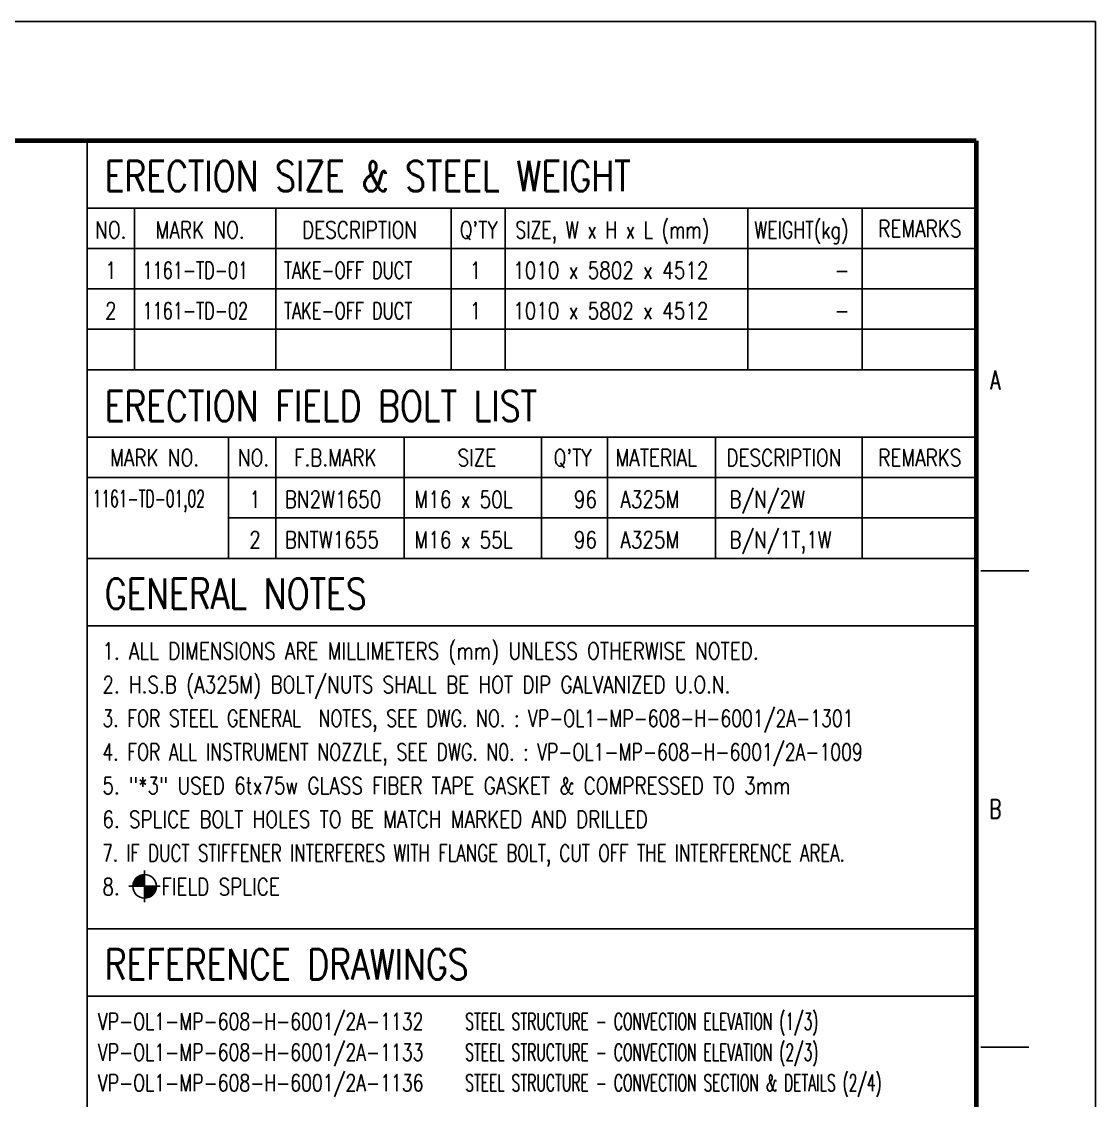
# Model space of a CAD drawing. Header units: millimetres. Extents: x 0 to 134087, y -49114 to 20834.
# Drawn here: x 23858 to 29435, y 15214 to 20820 of the extents above; entities that cross this region are included whole.
import ezdxf
from ezdxf.enums import TextEntityAlignment as Align

# ---------------------------------------------------------------- set-up
doc = ezdxf.new("R2010")
doc.units = ezdxf.units.MM
doc.header["$LTSCALE"] = 35
for name, color, linetype in [('CON-C', 4, 'Continuous'), ('CON-W', 7, 'Continuous'), ('CON-Y', 2, 'Continuous'), ('TXT-C', 4, 'Continuous'), ('TXT-G', 3, 'Continuous'), ('TXT-Y', 2, 'Continuous')]:
    doc.layers.add(name, color=color, linetype=linetype)
doc.styles.add('ROMANS', font='ROMANS.shx', dxfattribs={"width": 0.8})
doc.styles.add('SIMPLEX', font='simplex.shx', dxfattribs={"width": 0.8})

# ---------------------------------------------------------------- blocks, each defined once
blk = doc.blocks.new('TITLE')
at = {"color": 7}
for p, q in [((841, 594.85), (0, 594.85)), ((841, 0), (841, 594.85)), ((824.02, 513.34), (831.1, 513.34)), ((824.02, 442.6), (831.1, 442.6))]:
    blk.add_line(p, q, dxfattribs=at)
at = {"color": 7, "const_width": 0.707}
for points in [[(823.32, 577.17), (27.94, 577.17)], [(823.32, 17.33), (823.32, 577.17)]]:
    blk.add_lwpolyline(points, dxfattribs=at)
at = {"color": 7, "style": 'ROMANS', "width": 0.7}
for s, p in [('A', (826.15, 541.63)), ('B', (826.15, 477.97))]:
    blk.add_text(s, height=2.83, dxfattribs=at).set_placement(p, align=Align.MIDDLE)
blk = doc.blocks.new('FS-MARK')
h = blk.add_hatch(color=256)
edge = h.paths.add_edge_path()
edge.add_arc((0, 0), 1.75, 90, 180)
edge.add_line((-1.75, 0), (0, 0))
edge.add_line((0, 0), (0, 1.75))
h = blk.add_hatch(color=256)
edge = h.paths.add_edge_path()
edge.add_line((0, 0), (0, -1.75))
edge.add_arc((0, 0), 1.75, 270, 360)
edge.add_line((1.75, 0), (0, 0))
for p, q in [((0, 2.33), (0, -2.33)), ((2.33, 0), (-2.33, 0))]:
    blk.add_line(p, q)
blk.add_circle((0, 0), 1.75)
at = {"layer": 'CON-Y', "style": 'SIMPLEX', "width": 0.8}
blk.add_attdef('F.S.', (3.19, 1), '', height=2.5, dxfattribs=at)

msp = doc.modelspace()

# ---------------------------------------------------------------- linework, layer by layer
at = {"layer": 'CON-C'}
for p, q in [((24199.3805, 10002.5023), (24199.3805, 20200.9756)), ((28816.0976, 19850.9756), (24199.3805, 19850.9756)), ((28816.0976, 19640.9756), (24199.3805, 19640.9756)), ((28816.0976, 19010.9756), (24199.3805, 19010.9756)), ((28816.0976, 18660.9756), (24199.3805, 18660.9756)), ((28816.0976, 18450.9756), (24199.3805, 18450.9756)), ((28816.0976, 18030.9756), (24199.3805, 18030.9756)), ((24199.3805, 17680.9756), (28816.0976, 17680.9756)), ((24199.3805, 16105.9756), (28816.0976, 16105.9756)), ((24199.3805, 15755.9756), (28816.0976, 15755.9756))]:
    msp.add_line(p, q, dxfattribs=at)
at = {"layer": 'CON-W'}
for p, q in [((24444.3805, 19850.9756), (24444.3805, 19010.9756)), ((25179.3805, 19850.9756), (25179.3805, 19010.9756)), ((26089.3805, 19850.9756), (26089.3805, 19010.9756)), ((26369.3805, 19850.9756), (26369.3805, 19010.9756)), ((27629.3805, 19850.9756), (27629.3805, 19010.9756)), ((28224.3805, 19850.9756), (28224.3805, 19010.9756)), ((28816.0976, 19430.9756), (24199.3805, 19430.9756)), ((28816.0976, 19220.9756), (24199.3805, 19220.9756)), ((24932.193, 18660.9756), (24932.193, 18030.9756)), ((25179.3805, 18660.9756), (25179.3805, 18030.9756)), ((25844.3805, 18660.9756), (25844.3805, 18030.9756)), ((26558.3805, 18660.9756), (26558.3805, 18030.9756)), ((26901.3805, 18660.9756), (26901.3805, 18030.9756)), ((27461.3805, 18660.9756), (27461.3805, 18030.9756)), ((28224.3805, 18660.9756), (28224.3805, 18030.9756)), ((28816.0976, 18240.9756), (24932.193, 18240.9756))]:
    msp.add_line(p, q, dxfattribs=at)

# ---------------------------------------------------------------- block references
at = {"linetype": 'ByBlock', "xscale": 34.99999999649994, "yscale": 34.99999999649994, "zscale": 34.99999999649994}
msp.add_blockref('TITLE', (0, 0), dxfattribs=at)
at = {"layer": 'CON-W', "xscale": 35, "yscale": 35, "zscale": 35}
msp.add_blockref('FS-MARK', (24497.2429, 16326.7908), dxfattribs=at)

# ---------------------------------------------------------------- texts
at = {"layer": 'TXT-C', "style": 'SIMPLEX', "width": 0.8}
for s, p in [('ERECTION SIZE & STEEL WEIGHT', (24289.9038, 19938.4756)), ('ERECTION FIELD BOLT LIST', (24289.9038, 18743.7733)), ('GENERAL NOTES', (24289.9038, 17768.4756)), ('REFERENCE DRAWINGS', (24289.9038, 15843.4756))]:
    msp.add_text(s, height=157.5, dxfattribs=at).set_placement(p)
at = {"layer": 'TXT-G', "style": 'SIMPLEX'}
for s, width, p in [('SIZE, W x H x L (mm)', 0.75, (26422.9783, 19693.4756)), ('WEIGHT(kg)', 0.75, (27663.5058, 19693.4756)), ('MARK NO.', 0.8, (24554.5132, 19693.4756)), ('DESCRIPTION', 0.8, (25315.1702, 19693.4756)), ('MARK NO.', 0.8, (24318.2513, 18510.2004)), ('NO.', 0.8, (24981.9821, 18510.2004)), ('F.B.MARK', 0.8, (25273.4596, 18510.2004)), ('SIZE', 0.8, (26122.5431, 18510.2004)), ("Q'TY", 0.8, (26621.5543, 18510.2004)), ('MATERIAL', 0.8, (26942.7139, 18510.2004)), ('DESCRIPTION', 0.8, (27519.0565, 18510.2004))]:
    msp.add_text(s, height=87.5, dxfattribs=dict(at, width=width)).set_placement(p)
at = {"layer": 'TXT-G', "style": 'SIMPLEX', "width": 0.8}
for s, p in [('REMARKS', (28523.3613, 19700.2004)), ('NO.', (24321.8805, 19693.4756)), ("Q'TY", (26232.7138, 19693.4756)), ('REMARKS', (28523.3613, 18510.2004))]:
    msp.add_text(s, height=87.5, dxfattribs=at).set_placement(p, align=Align.CENTER)
at = {"layer": 'TXT-Y', "style": 'SIMPLEX', "width": 0.8}
for s, p in [('1', (24321.8805, 19483.4756)), ('2', (24321.8805, 19273.4756))]:
    msp.add_text(s, height=87.5, dxfattribs=at).set_placement(p, align=Align.CENTER)
at = {"layer": 'TXT-Y', "style": 'SIMPLEX'}
for s, width, p in [('1161-TD-01', 0.7, (24486.3805, 19483.4756)), ('TAKE-OFF DUCT', 0.7, (25221.3805, 19483.4756)), ('1010 x 5802 x 4512', 0.8, (26411.3805, 19483.4756)), ('1161-TD-02', 0.7, (24486.3805, 19273.4756)), ('TAKE-OFF DUCT', 0.7, (25221.3805, 19273.4756)), ('1010 x 5802 x 4512', 0.8, (26411.3805, 19273.4756)), ('B/N/2W', 0.8, (27534.2895, 18293.4756)), ('1161-TD-01,02', 0.6, (24227.4198, 18297.5339)), ('1', 0.8, (25040.7923, 18293.4756)), ('BN2W1650', 0.8, (25225.2312, 18293.4756)), ('M16 x 50L', 0.8, (25898.2899, 18293.4756)), ('A325M', 0.8, (26968.4421, 18293.4756)), ('2', 0.8, (25040.7923, 18083.4756)), ('BNTW1655', 0.8, (25225.2312, 18083.4756)), ('M16 x 55L', 0.8, (25898.2899, 18083.4756)), ('A325M', 0.8, (26968.4421, 18083.4756)), ('B/N/1T,1W', 0.8, (27534.2895, 18083.4756)), ('1. ALL DIMENSIONS ARE MILLIMETERS (mm) UNLESS OTHERWISE NOTED.', 0.8, (24278.1305, 17505.9756)), ('2. H.S.B (A325M) BOLT/NUTS SHALL BE HOT DIP GALVANIZED U.O.N.', 0.8, (24278.1305, 17330.9756)), ('3. FOR STEEL GENERAL  NOTES, SEE DWG. NO. : VP-OL1-MP-608-H-6001/2A-1301', 0.75, (24278.1305, 17155.9756)), ('4. FOR ALL INSTRUMENT NOZZLE, SEE DWG. N0. : VP-OL1-MP-608-H-6001/2A-1009', 0.75, (24278.1305, 16980.9756)), ('5. "*3" USED 6tx75w GLASS FIBER TAPE GASKET & COMPRESSED TO 3mm', 0.8, (24278.1305, 16805.9756)), ('6. SPLICE BOLT HOLES TO BE MATCH MARKED AND DRILLED', 0.8, (24278.1305, 16630.9756)), ('7. IF DUCT STIFFENER INTERFERES WITH FLANGE BOLT, CUT OFF THE INTERFERENCE AREA.', 0.72, (24278.1305, 16455.9756)), ('8.    FIELD SPLICE', 0.8, (24278.1305, 16280.9756)), ('VP-OL1-MP-608-H-6001/2A-1132', 0.75, (24255.149, 15580.9756)), ('STEEL STRUCTURE - CONVECTION ELEVATION (1/3)', 0.6, (26162.5268, 15580.9756)), ('VP-OL1-MP-608-H-6001/2A-1133', 0.75, (24255.149, 15420.8832)), ('STEEL STRUCTURE - CONVECTION ELEVATION (2/3)', 0.6, (26162.5268, 15420.8832)), ('VP-OL1-MP-608-H-6001/2A-1136', 0.75, (24255.149, 15262.1613)), ('STEEL STRUCTURE - CONVECTION SECTION & DETAILS (2/4)', 0.6, (26162.5268, 15262.1613))]:
    msp.add_text(s, height=87.5, dxfattribs=dict(at, width=width)).set_placement(p)
at = {"layer": 'TXT-Y', "style": 'SIMPLEX', "width": 0.8}
for s, p in [('1', (26245.3461, 19483.4756)), ('-', (28157.7164, 19483.4756)), ('1', (26245.3461, 19273.4756)), ('-', (28157.7164, 19273.4756)), ('96', (26846.3947, 18293.4756)), ('96', (26846.3947, 18083.4756))]:
    msp.add_text(s, height=87.5, dxfattribs=at).set_placement(p, align=Align.RIGHT)

doc.saveas('drawing.dxf')
